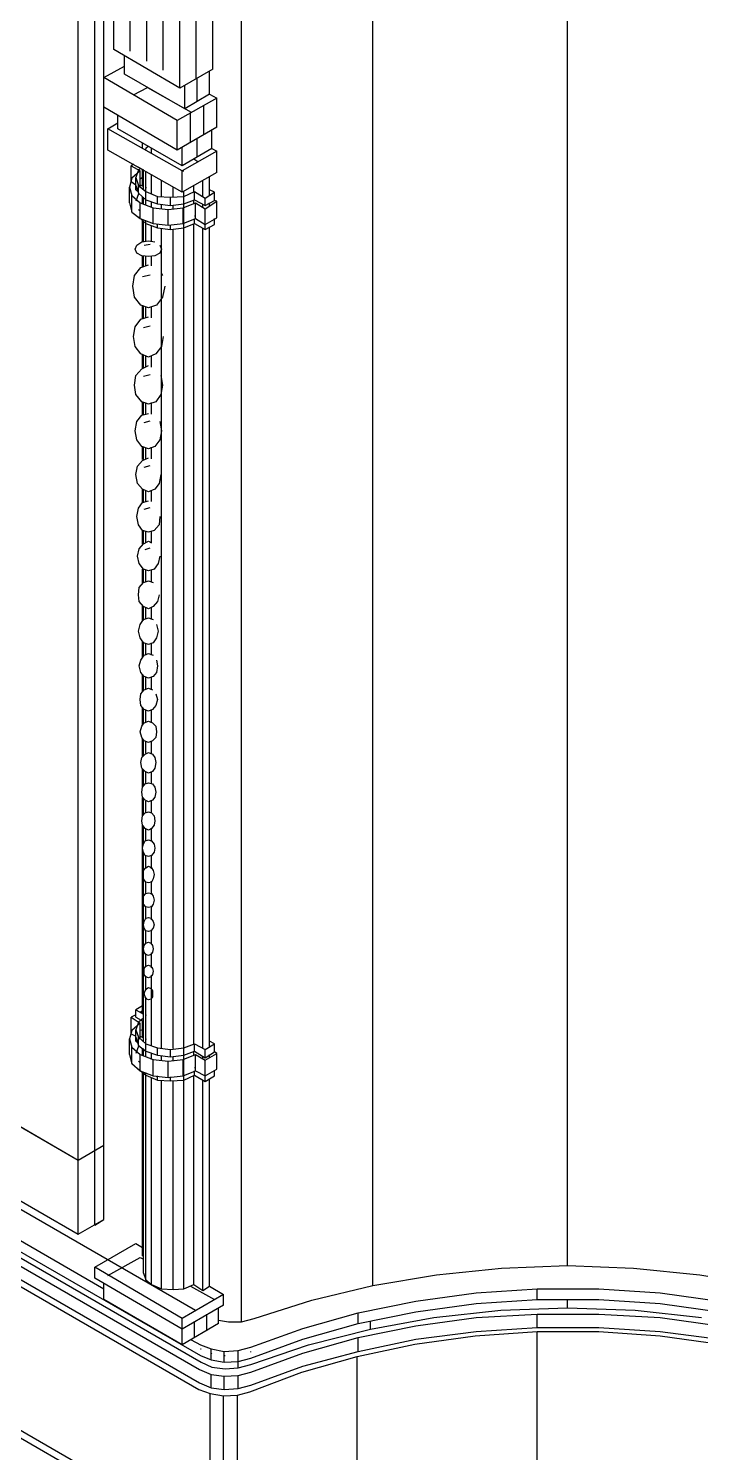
# Model space of a CAD drawing. Header units: inches. Extents: x 0.3 to 16.2, y 0.3 to 11.4.
# Drawn here: x 3.266 to 3.587, y 0.953 to 1.632 of the extents above; entities that cross this region are included whole.
import ezdxf

# ---------------------------------------------------------------- set-up
doc = ezdxf.new("R2010")
doc.units = ezdxf.units.IN
doc.header["$LTSCALE"] = 0.009843
doc.header["$MEASUREMENT"] = 0
doc.layers.add('GEOMETRY', color=7, linetype='Continuous')

msp = doc.modelspace()

# ---------------------------------------------------------------- linework, layer by layer
at = {"layer": 'GEOMETRY'}
for p, q in [((3.52323, 1.04173), (3.52323, 1.72717)), ((3.30197, 1.06378), (3.30197, 1.71378)), ((3.43031, 1.03228), (3.43031, 1.71614)), ((3.29764, 1.06102), (3.29764, 1.71142)), ((3.36772, 1.01496), (3.36772, 1.69843)), ((3.30197, 1.09921), (3.30197, 1.67835)), ((3.28976, 1.09213), (3.28976, 1.67126)), ((3.30669, 1.62205), (3.30669, 1.65512)), ((3.31457, 1.62126), (3.31457, 1.64803)), ((3.35394, 1.6126), (3.35394, 1.64724)), ((3.32244, 1.61654), (3.32244, 1.6437)), ((3.33031, 1.6122), (3.33031, 1.63898)), ((3.33819, 1.60354), (3.33819, 1.63819)), ((3.34606, 1.60827), (3.34606, 1.64252)), ((3.33819, 1.60354), (3.30669, 1.62205)), ((3.31181, 1.61024), (3.31181, 1.6189)), ((3.30197, 1.60866), (3.31181, 1.61417)), ((3.35394, 1.6126), (3.33819, 1.60354)), ((3.35236, 1.60079), (3.35236, 1.61181)), ((3.33701, 1.58819), (3.30197, 1.60866)), ((3.33701, 1.58819), (3.30197, 1.60866)), ((3.30197, 1.59449), (3.30197, 1.60866)), ((3.34055, 1.5937), (3.31181, 1.61024)), ((3.31614, 1.60039), (3.32283, 1.60394)), ((3.32283, 1.60394), (3.3437, 1.59213)), ((3.34055, 1.5937), (3.34055, 1.60472)), ((3.34646, 1.59724), (3.34646, 1.60827)), ((3.35591, 1.59882), (3.33701, 1.58819)), ((3.35591, 1.59882), (3.33701, 1.58819)), ((3.35236, 1.60079), (3.34055, 1.5937)), ((3.35236, 1.60079), (3.35591, 1.59882)), ((3.35591, 1.58504), (3.35591, 1.59882)), ((3.33701, 1.57402), (3.30197, 1.59449)), ((3.30866, 1.58425), (3.30866, 1.59055)), ((3.34331, 1.57795), (3.34331, 1.59173)), ((3.34961, 1.5815), (3.34961, 1.59528)), ((3.30394, 1.58425), (3.30866, 1.58701)), ((3.33937, 1.56417), (3.30394, 1.58425)), ((3.33937, 1.56417), (3.30394, 1.58425)), ((3.30394, 1.57402), (3.30394, 1.58425)), ((3.33937, 1.56654), (3.30866, 1.58425)), ((3.33701, 1.57402), (3.33701, 1.58819)), ((3.35591, 1.58504), (3.33701, 1.57402)), ((3.35354, 1.5748), (3.35354, 1.58386)), ((3.32047, 1.5748), (3.32047, 1.57717)), ((3.34646, 1.57087), (3.34646, 1.57953)), ((3.33937, 1.55394), (3.30394, 1.57402)), ((3.32205, 1.5748), (3.32165, 1.57402)), ((3.32323, 1.57598), (3.32205, 1.5748)), ((3.3248, 1.57244), (3.3248, 1.5748)), ((3.33937, 1.56654), (3.33937, 1.57559)), ((3.35354, 1.5748), (3.33937, 1.56654)), ((3.35591, 1.57362), (3.33937, 1.56417)), ((3.35591, 1.57362), (3.33937, 1.56417)), ((3.35354, 1.5748), (3.35591, 1.57362)), ((3.35591, 1.56339), (3.35591, 1.57362)), ((3.31614, 1.56732), (3.31496, 1.56654)), ((3.31496, 1.56654), (3.31929, 1.56417)), ((3.31496, 1.56654), (3.31929, 1.56417)), ((3.31496, 1.55906), (3.31496, 1.56654)), ((3.31929, 1.56417), (3.31535, 1.56063)), ((3.31732, 1.56654), (3.32087, 1.56457)), ((3.3185, 1.56457), (3.31732, 1.56102)), ((3.31969, 1.56535), (3.3185, 1.56457)), ((3.31929, 1.5563), (3.31929, 1.56417)), ((3.32047, 1.55709), (3.32047, 1.56457)), ((3.32087, 1.55551), (3.32087, 1.56457)), ((3.32205, 1.54803), (3.32205, 1.56378)), ((3.32205, 1.56378), (3.32205, 1.56378)), ((3.33937, 1.56417), (3.34016, 1.56417)), ((3.33937, 1.56417), (3.34016, 1.56417)), ((3.33937, 1.55394), (3.33937, 1.56417)), ((3.35591, 1.56339), (3.33937, 1.55394)), ((3.34685, 1.5685), (3.34488, 1.56969)), ((3.31535, 1.56063), (3.31417, 1.5563)), ((3.31417, 1.5563), (3.31535, 1.55236)), ((3.31417, 1.5563), (3.31535, 1.55236)), ((3.31417, 1.54882), (3.31417, 1.5563)), ((3.31496, 1.55906), (3.31732, 1.55748)), ((3.31732, 1.56102), (3.3185, 1.55709)), ((3.31732, 1.56102), (3.3185, 1.55709)), ((3.31732, 1.55709), (3.31732, 1.56102)), ((3.31732, 1.55512), (3.31732, 1.55748)), ((3.31732, 1.55709), (3.3185, 1.55354)), ((3.3185, 1.55354), (3.3185, 1.55709)), ((3.3185, 1.55709), (3.32205, 1.55433)), ((3.3185, 1.55709), (3.32205, 1.55433)), ((3.3185, 1.55669), (3.31929, 1.5563)), ((3.32047, 1.56102), (3.31929, 1.56024)), ((3.31929, 1.55748), (3.32087, 1.55669)), ((3.31929, 1.55748), (3.32087, 1.55669)), ((3.32205, 1.5563), (3.32205, 1.55591)), ((3.32205, 1.5563), (3.32205, 1.55591)), ((3.3248, 1.55315), (3.3248, 1.5622)), ((3.3248, 1.55315), (3.3248, 1.5622)), ((3.32953, 1.55197), (3.32953, 1.55945)), ((3.33504, 1.55157), (3.33504, 1.5563)), ((3.34488, 1.55394), (3.34488, 1.55709)), ((3.34921, 1.55197), (3.34921, 1.55945)), ((3.35236, 1.55276), (3.35236, 1.56142)), ((3.31535, 1.54449), (3.31535, 1.55236)), ((3.31535, 1.55236), (3.31929, 1.54882)), ((3.31535, 1.55236), (3.31929, 1.54882)), ((3.31732, 1.55512), (3.3185, 1.55433)), ((3.3185, 1.55315), (3.31732, 1.54961)), ((3.3185, 1.55354), (3.32205, 1.55039)), ((3.3189, 1.55315), (3.3185, 1.55315)), ((3.32047, 1.54843), (3.32047, 1.55197)), ((3.32087, 1.54843), (3.32087, 1.55157)), ((3.32205, 1.55591), (3.32205, 1.55591)), ((3.32205, 1.55236), (3.32205, 1.55591)), ((3.32205, 1.55039), (3.32205, 1.55433)), ((3.32205, 1.55433), (3.32756, 1.55197)), ((3.32205, 1.55433), (3.32756, 1.55197)), ((3.32205, 1.55039), (3.32756, 1.54843)), ((3.32756, 1.54843), (3.32756, 1.55197)), ((3.32756, 1.55197), (3.33386, 1.55157)), ((3.32756, 1.55197), (3.33386, 1.55157)), ((3.33386, 1.55157), (3.34016, 1.55197)), ((3.33386, 1.55157), (3.34016, 1.55197)), ((3.33386, 1.54764), (3.33386, 1.55157)), ((3.34016, 1.03071), (3.34016, 1.55433)), ((3.34016, 1.55197), (3.34528, 1.55433)), ((3.34016, 1.55197), (3.34528, 1.55433)), ((3.34016, 1.54843), (3.34016, 1.55197)), ((3.34016, 1.54843), (3.34528, 1.55039)), ((3.34488, 1.54843), (3.34488, 1.55)), ((3.34528, 1.55039), (3.34528, 1.55433)), ((3.34528, 1.55433), (3.35039, 1.55118)), ((3.34528, 1.55433), (3.35039, 1.55118)), ((3.34528, 1.55039), (3.35039, 1.54764)), ((3.35039, 1.55118), (3.35472, 1.55394)), ((3.35039, 1.55118), (3.35472, 1.55394)), ((3.35039, 1.54764), (3.35039, 1.55118)), ((3.35039, 1.54764), (3.35472, 1.55)), ((3.35039, 1.54606), (3.35591, 1.54961)), ((3.35039, 1.54606), (3.35591, 1.54961)), ((3.35472, 1.55394), (3.35236, 1.55512)), ((3.35472, 1.55), (3.35472, 1.55394)), ((3.35591, 1.54961), (3.35472, 1.55)), ((3.35591, 1.54173), (3.35591, 1.54961)), ((3.31417, 1.54882), (3.31535, 1.54449)), ((3.31535, 1.54449), (3.31929, 1.54134)), ((3.3185, 1.54567), (3.31929, 1.54528)), ((3.3185, 1.54567), (3.31929, 1.54528)), ((3.31929, 1.54134), (3.31929, 1.54882)), ((3.31929, 1.54882), (3.32559, 1.54646)), ((3.31929, 1.54882), (3.32559, 1.54646)), ((3.3248, 1.54685), (3.3248, 1.54921)), ((3.3248, 1.54685), (3.3248, 1.54921)), ((3.32559, 1.53898), (3.32559, 1.54646)), ((3.32559, 1.54646), (3.33268, 1.54567)), ((3.32559, 1.54646), (3.33268, 1.54567)), ((3.32756, 1.54843), (3.33386, 1.54764)), ((3.32953, 1.54606), (3.32953, 1.54803)), ((3.33268, 1.54567), (3.33976, 1.54646)), ((3.33268, 1.54567), (3.33976, 1.54646)), ((3.33268, 1.53819), (3.33268, 1.54567)), ((3.33386, 1.54764), (3.34016, 1.54843)), ((3.33504, 1.54606), (3.33504, 1.54764)), ((3.33976, 1.54646), (3.34567, 1.54882)), ((3.33976, 1.54646), (3.34567, 1.54882)), ((3.33976, 1.53898), (3.33976, 1.54646)), ((3.34528, 1.54291), (3.34567, 1.54252)), ((3.34528, 1.54291), (3.34567, 1.54252)), ((3.34567, 1.54134), (3.34567, 1.54882)), ((3.34567, 1.54882), (3.35039, 1.54606)), ((3.34567, 1.54882), (3.35039, 1.54606)), ((3.34921, 1.54685), (3.34921, 1.54803)), ((3.35039, 1.53858), (3.35039, 1.54606)), ((3.35236, 1.54764), (3.35236, 1.54882)), ((3.3185, 1.54213), (3.32205, 1.53898)), ((3.31929, 1.54134), (3.32559, 1.53898)), ((3.32047, 1.53031), (3.32047, 1.54055)), ((3.32087, 1.53031), (3.32087, 1.54016)), ((3.32205, 1.53031), (3.32205, 1.54016)), ((3.32205, 1.53898), (3.32205, 1.54016)), ((3.32205, 1.53898), (3.32756, 1.53701)), ((3.3248, 1.53031), (3.3248, 1.5378)), ((3.3248, 1.53031), (3.3248, 1.5378)), ((3.32559, 1.53898), (3.33268, 1.53819)), ((3.32756, 1.53701), (3.32756, 1.53858)), ((3.32756, 1.53701), (3.33386, 1.53622)), ((3.32953, 1.14567), (3.32953, 1.53661)), ((3.33268, 1.53819), (3.33976, 1.53898)), ((3.33386, 1.53622), (3.33386, 1.53819)), ((3.33386, 1.53622), (3.34016, 1.53701)), ((3.33504, 1.14528), (3.33504, 1.53622)), ((3.33976, 1.53898), (3.34567, 1.54134)), ((3.33976, 1.54055), (3.34016, 1.54055)), ((3.33976, 1.54055), (3.34016, 1.54055)), ((3.34016, 1.53701), (3.34016, 1.54055)), ((3.34016, 1.53701), (3.34528, 1.53898)), ((3.34488, 1.14764), (3.34488, 1.53858)), ((3.34528, 1.53898), (3.34528, 1.54094)), ((3.34528, 1.53898), (3.35039, 1.53622)), ((3.34567, 1.54134), (3.35039, 1.53858)), ((3.34921, 1.14567), (3.34921, 1.53661)), ((3.35039, 1.53858), (3.35591, 1.54173)), ((3.35039, 1.53622), (3.35039, 1.53976)), ((3.35039, 1.53622), (3.35472, 1.53858)), ((3.35236, 1.14606), (3.35236, 1.5374)), ((3.35472, 1.53858), (3.35472, 1.54134)), ((3.31772, 1.52874), (3.32008, 1.53031)), ((3.32008, 1.53031), (3.32323, 1.53071)), ((3.32126, 1.52874), (3.32402, 1.52913)), ((3.32323, 1.53071), (3.32638, 1.53031)), ((3.31693, 1.52677), (3.31772, 1.52874)), ((3.31772, 1.5248), (3.31693, 1.52677)), ((3.32008, 1.52362), (3.31772, 1.5248)), ((3.32323, 1.52323), (3.32008, 1.52362)), ((3.32047, 1.5185), (3.32047, 1.52362)), ((3.32087, 1.5185), (3.32087, 1.52362)), ((3.32205, 1.5189), (3.32205, 1.52323)), ((3.32638, 1.52362), (3.32323, 1.52323)), ((3.3248, 1.5189), (3.3248, 1.52323)), ((3.3248, 1.5189), (3.3248, 1.52323)), ((3.32874, 1.5248), (3.32638, 1.52362)), ((3.32874, 1.52874), (3.32953, 1.52677)), ((3.32953, 1.52677), (3.32874, 1.5248)), ((3.31654, 1.51417), (3.31969, 1.51811)), ((3.31969, 1.51811), (3.32323, 1.51929)), ((3.31575, 1.50906), (3.31654, 1.51417)), ((3.31654, 1.50394), (3.31575, 1.50906)), ((3.32047, 1.51378), (3.32402, 1.51457)), ((3.32953, 1.51496), (3.32992, 1.51417)), ((3.3311, 1.50906), (3.32992, 1.50394)), ((3.31969, 1.5), (3.31654, 1.50394)), ((3.32992, 1.50394), (3.32717, 1.5)), ((3.32323, 1.49882), (3.31969, 1.5)), ((3.32047, 1.4937), (3.32047, 1.5)), ((3.32087, 1.4937), (3.32087, 1.49961)), ((3.32205, 1.49409), (3.32205, 1.49921)), ((3.32717, 1.5), (3.32323, 1.49882)), ((3.3248, 1.49409), (3.3248, 1.49921)), ((3.3248, 1.49409), (3.3248, 1.49921)), ((3.31614, 1.48504), (3.31693, 1.48976)), ((3.31693, 1.48976), (3.31969, 1.49331)), ((3.31969, 1.49331), (3.32323, 1.49449)), ((3.32087, 1.48937), (3.32402, 1.49016)), ((3.31693, 1.48031), (3.31614, 1.48504)), ((3.33031, 1.48504), (3.32953, 1.48031)), ((3.31969, 1.47677), (3.31693, 1.48031)), ((3.32323, 1.4752), (3.31969, 1.47677)), ((3.32047, 1.47008), (3.32047, 1.47638)), ((3.32087, 1.47008), (3.32087, 1.47638)), ((3.32205, 1.47047), (3.32205, 1.47598)), ((3.32677, 1.47677), (3.32323, 1.4752)), ((3.3248, 1.47047), (3.3248, 1.47598)), ((3.3248, 1.47047), (3.3248, 1.47598)), ((3.32953, 1.48031), (3.32677, 1.47677)), ((3.31732, 1.46654), (3.32008, 1.46969)), ((3.32008, 1.46969), (3.32323, 1.47126)), ((3.31654, 1.46181), (3.31732, 1.46654)), ((3.31732, 1.45748), (3.31654, 1.46181)), ((3.32087, 1.46614), (3.32402, 1.46693)), ((3.32913, 1.46654), (3.32992, 1.46181)), ((3.32992, 1.46181), (3.32913, 1.45748)), ((3.32008, 1.45394), (3.31732, 1.45748)), ((3.32913, 1.45748), (3.32677, 1.45394)), ((3.31772, 1.44449), (3.32008, 1.44764)), ((3.32323, 1.45276), (3.32008, 1.45394)), ((3.32008, 1.44764), (3.32323, 1.44843)), ((3.32047, 1.44764), (3.32047, 1.45394)), ((3.32087, 1.44764), (3.32087, 1.45394)), ((3.32205, 1.44803), (3.32205, 1.45354)), ((3.32677, 1.45394), (3.32323, 1.45276)), ((3.3248, 1.44803), (3.3248, 1.45354)), ((3.3248, 1.44803), (3.3248, 1.45354)), ((3.31693, 1.44016), (3.31772, 1.44449)), ((3.32126, 1.44409), (3.32402, 1.44488)), ((3.32874, 1.44449), (3.32953, 1.44016)), ((3.31772, 1.43583), (3.31693, 1.44016)), ((3.32008, 1.43268), (3.31772, 1.43583)), ((3.32874, 1.43583), (3.32638, 1.43268)), ((3.32953, 1.44016), (3.32874, 1.43583)), ((3.32323, 1.4315), (3.32008, 1.43268)), ((3.32047, 1.42638), (3.32047, 1.43268)), ((3.32047, 1.42598), (3.32323, 1.42717)), ((3.32087, 1.42638), (3.32087, 1.43228)), ((3.32205, 1.42677), (3.32205, 1.43189)), ((3.32638, 1.43268), (3.32323, 1.4315)), ((3.3248, 1.42677), (3.3248, 1.43228)), ((3.3248, 1.42677), (3.3248, 1.43228)), ((3.31732, 1.41929), (3.31811, 1.42323)), ((3.31811, 1.42323), (3.32047, 1.42598)), ((3.32126, 1.42283), (3.32402, 1.42362)), ((3.31811, 1.41496), (3.31732, 1.41929)), ((3.32047, 1.4122), (3.31811, 1.41496)), ((3.32835, 1.41496), (3.32638, 1.4122)), ((3.32913, 1.41929), (3.32835, 1.41496)), ((3.32323, 1.41102), (3.32047, 1.4122)), ((3.32047, 1.40591), (3.32047, 1.4122)), ((3.32047, 1.40591), (3.32323, 1.40669)), ((3.32087, 1.40591), (3.32087, 1.4122)), ((3.32205, 1.4063), (3.32205, 1.41181)), ((3.32638, 1.4122), (3.32323, 1.41102)), ((3.3248, 1.4063), (3.3248, 1.41181)), ((3.3248, 1.4063), (3.3248, 1.41181)), ((3.31772, 1.39921), (3.3185, 1.40315)), ((3.3185, 1.40315), (3.32047, 1.40591)), ((3.32126, 1.40276), (3.32402, 1.40354)), ((3.3185, 1.39528), (3.31772, 1.39921)), ((3.32047, 1.39252), (3.3185, 1.39528)), ((3.32835, 1.39528), (3.32598, 1.39252)), ((3.32874, 1.39921), (3.32835, 1.39528)), ((3.32323, 1.39173), (3.32047, 1.39252)), ((3.32047, 1.38622), (3.32047, 1.39252)), ((3.32087, 1.38622), (3.32087, 1.39252)), ((3.32087, 1.38622), (3.32323, 1.3874)), ((3.32205, 1.38661), (3.32205, 1.39213)), ((3.32598, 1.39252), (3.32323, 1.39173)), ((3.32323, 1.3874), (3.3248, 1.38661)), ((3.3248, 1.38661), (3.3248, 1.39213)), ((3.3248, 1.38661), (3.3248, 1.39213)), ((3.31811, 1.38031), (3.3189, 1.38386)), ((3.3189, 1.37677), (3.31811, 1.38031)), ((3.3189, 1.38386), (3.32087, 1.38622)), ((3.32165, 1.38346), (3.32402, 1.38425)), ((3.32874, 1.38031), (3.32795, 1.37677)), ((3.32087, 1.37402), (3.3189, 1.37677)), ((3.32047, 1.36732), (3.32047, 1.37402)), ((3.32323, 1.37323), (3.32087, 1.37402)), ((3.32087, 1.36772), (3.32087, 1.37402)), ((3.32205, 1.36811), (3.32205, 1.37362)), ((3.32598, 1.37402), (3.32323, 1.37323)), ((3.3248, 1.36811), (3.3248, 1.37362)), ((3.3248, 1.36811), (3.3248, 1.37362)), ((3.32795, 1.37677), (3.32598, 1.37402)), ((3.3189, 1.36535), (3.32087, 1.36772)), ((3.32087, 1.36772), (3.32323, 1.3685)), ((3.32323, 1.3685), (3.32559, 1.36772)), ((3.3185, 1.36181), (3.3189, 1.36535)), ((3.3189, 1.35866), (3.3185, 1.36181)), ((3.32835, 1.36181), (3.32756, 1.35866)), ((3.32087, 1.3563), (3.3189, 1.35866)), ((3.32047, 1.34921), (3.32047, 1.35669)), ((3.32323, 1.35512), (3.32087, 1.3563)), ((3.32087, 1.34961), (3.32087, 1.3563)), ((3.32205, 1.35039), (3.32205, 1.35591)), ((3.32559, 1.3563), (3.32323, 1.35512)), ((3.3248, 1.35), (3.3248, 1.35591)), ((3.3248, 1.35), (3.3248, 1.35591)), ((3.32756, 1.35866), (3.32559, 1.3563)), ((3.3185, 1.34449), (3.31929, 1.34764)), ((3.31929, 1.34764), (3.32087, 1.35)), ((3.32087, 1.35), (3.32323, 1.35079)), ((3.32323, 1.35079), (3.32559, 1.35)), ((3.32717, 1.34764), (3.32795, 1.34449)), ((3.31929, 1.34134), (3.3185, 1.34449)), ((3.32087, 1.33898), (3.31929, 1.34134)), ((3.32047, 1.33228), (3.32047, 1.33976)), ((3.32087, 1.33268), (3.32087, 1.33937)), ((3.32323, 1.33819), (3.32087, 1.33898)), ((3.32559, 1.33898), (3.32323, 1.33819)), ((3.3248, 1.33307), (3.3248, 1.33898)), ((3.3248, 1.33307), (3.3248, 1.33898)), ((3.32717, 1.34134), (3.32559, 1.33898)), ((3.32795, 1.34449), (3.32717, 1.34134)), ((3.31969, 1.33071), (3.32126, 1.33307)), ((3.32126, 1.33307), (3.32323, 1.33386)), ((3.32205, 1.33307), (3.32205, 1.33858)), ((3.32323, 1.33386), (3.32559, 1.33307)), ((3.3189, 1.32795), (3.31969, 1.33071)), ((3.31969, 1.3248), (3.3189, 1.32795)), ((3.32717, 1.33071), (3.32756, 1.32795)), ((3.32756, 1.32795), (3.32717, 1.3248)), ((3.32126, 1.32283), (3.31969, 1.3248)), ((3.32047, 1.31575), (3.32047, 1.32362)), ((3.32087, 1.31614), (3.32087, 1.32323)), ((3.32323, 1.32205), (3.32126, 1.32283)), ((3.32205, 1.31693), (3.32205, 1.32244)), ((3.32559, 1.32283), (3.32323, 1.32205)), ((3.3248, 1.31693), (3.3248, 1.32244)), ((3.3248, 1.31693), (3.3248, 1.32244)), ((3.32717, 1.3248), (3.32559, 1.32283)), ((3.31929, 1.31181), (3.31969, 1.31457)), ((3.31969, 1.30906), (3.31929, 1.31181)), ((3.31969, 1.31457), (3.32126, 1.31654)), ((3.32126, 1.31654), (3.32323, 1.31732)), ((3.32323, 1.31732), (3.3252, 1.31654)), ((3.32677, 1.31457), (3.32756, 1.31181)), ((3.32756, 1.31181), (3.32677, 1.30906)), ((3.32126, 1.30709), (3.31969, 1.30906)), ((3.32047, 1.3), (3.32047, 1.30787)), ((3.32087, 1.30039), (3.32087, 1.30748)), ((3.32323, 1.3063), (3.32126, 1.30709)), ((3.32205, 1.30118), (3.32205, 1.30669)), ((3.3252, 1.30709), (3.32323, 1.3063)), ((3.3248, 1.30118), (3.3248, 1.30669)), ((3.3248, 1.30118), (3.3248, 1.30669)), ((3.32677, 1.30906), (3.3252, 1.30709)), ((3.31929, 1.29646), (3.32008, 1.29921)), ((3.32008, 1.29921), (3.32126, 1.30079)), ((3.32126, 1.30079), (3.32323, 1.30157)), ((3.32323, 1.30157), (3.3252, 1.30079)), ((3.3252, 1.30079), (3.32677, 1.29921)), ((3.32677, 1.29921), (3.32717, 1.29646)), ((3.32008, 1.2937), (3.31929, 1.29646)), ((3.32126, 1.29213), (3.32008, 1.2937)), ((3.32047, 1.28465), (3.32047, 1.29291)), ((3.32087, 1.28504), (3.32087, 1.29252)), ((3.32323, 1.29134), (3.32126, 1.29213)), ((3.32205, 1.28622), (3.32205, 1.29173)), ((3.3252, 1.29213), (3.32323, 1.29134)), ((3.3248, 1.28622), (3.3248, 1.29173)), ((3.3248, 1.28622), (3.3248, 1.29173)), ((3.32677, 1.2937), (3.3252, 1.29213)), ((3.32717, 1.29646), (3.32677, 1.2937)), ((3.32008, 1.28425), (3.32165, 1.28583)), ((3.32165, 1.28583), (3.32323, 1.28661)), ((3.32323, 1.28661), (3.3252, 1.28583)), ((3.3252, 1.28583), (3.32638, 1.28425)), ((3.31969, 1.28189), (3.32008, 1.28425)), ((3.32008, 1.27913), (3.31969, 1.28189)), ((3.32165, 1.27756), (3.32008, 1.27913)), ((3.32047, 1.27008), (3.32047, 1.27874)), ((3.32087, 1.27047), (3.32087, 1.27835)), ((3.32323, 1.27677), (3.32165, 1.27756)), ((3.3252, 1.27756), (3.32323, 1.27677)), ((3.3248, 1.27165), (3.3248, 1.27756)), ((3.3248, 1.27165), (3.3248, 1.27756)), ((3.32638, 1.27913), (3.3252, 1.27756)), ((3.32638, 1.28425), (3.32677, 1.28189)), ((3.32677, 1.28189), (3.32638, 1.27913)), ((2.90748, 1.27362), (3.34567, 1.02047)), ((2.97244, 1.27559), (3.28976, 1.09213)), ((2.97244, 1.27559), (3.28976, 1.09213)), ((3.32047, 1.27008), (3.32165, 1.27165)), ((3.32165, 1.27165), (3.32323, 1.27205)), ((3.32205, 1.27165), (3.32205, 1.27717)), ((3.32323, 1.27205), (3.3252, 1.27165)), ((3.3252, 1.27165), (3.32638, 1.27008)), ((2.89409, 1.26614), (3.30197, 1.03071)), ((2.89409, 1.26614), (3.30197, 1.03071)), ((3.32008, 1.26772), (3.32047, 1.27008)), ((3.32047, 1.26535), (3.32008, 1.26772)), ((3.32165, 1.26378), (3.32047, 1.26535)), ((3.32047, 1.2563), (3.32047, 1.26496)), ((3.32087, 1.25669), (3.32087, 1.26457)), ((3.32638, 1.26535), (3.3252, 1.26378)), ((3.32638, 1.27008), (3.32677, 1.26772)), ((3.32677, 1.26772), (3.32638, 1.26535)), ((2.89409, 1.26102), (3.34803, 0.99882)), ((3.32047, 1.2563), (3.32165, 1.25787)), ((3.32323, 1.26299), (3.32165, 1.26378)), ((3.32165, 1.25787), (3.32323, 1.25827)), ((3.32205, 1.25787), (3.32205, 1.26339)), ((3.3252, 1.26378), (3.32323, 1.26299)), ((3.32323, 1.25827), (3.3248, 1.25787)), ((3.3248, 1.25787), (3.3248, 1.26378)), ((3.3248, 1.25787), (3.3248, 1.26378)), ((3.3248, 1.25787), (3.32598, 1.2563)), ((2.8937, 1.25433), (3.34764, 0.99213)), ((2.8937, 1.25433), (3.34764, 0.99213)), ((2.89685, 1.2563), (3.34843, 0.99567)), ((3.32008, 1.25394), (3.32047, 1.2563)), ((3.32047, 1.25197), (3.32008, 1.25394)), ((3.32165, 1.25039), (3.32047, 1.25197)), ((3.32047, 1.1622), (3.32047, 1.25197)), ((3.32087, 1.24331), (3.32087, 1.25157)), ((3.32323, 1.24961), (3.32165, 1.25039)), ((3.3248, 1.25039), (3.32323, 1.24961)), ((3.32598, 1.25197), (3.3248, 1.25039)), ((3.3248, 1.24409), (3.3248, 1.25039)), ((3.3248, 1.24409), (3.3248, 1.25039)), ((3.32598, 1.2563), (3.32638, 1.25394)), ((3.32638, 1.25394), (3.32598, 1.25197)), ((2.89094, 1.24646), (3.34724, 0.98268)), ((2.89094, 1.24646), (3.34724, 0.98268)), ((2.8937, 1.24803), (3.34764, 0.98583)), ((3.32087, 1.24291), (3.32165, 1.24449)), ((3.32165, 1.24449), (3.32323, 1.24488)), ((3.32205, 1.24449), (3.32205, 1.25)), ((3.32323, 1.24488), (3.3248, 1.24449)), ((3.3248, 1.24449), (3.32598, 1.24291)), ((2.97244, 1.23976), (3.28976, 1.05669)), ((3.32047, 1.24094), (3.32087, 1.24291)), ((3.32087, 1.23898), (3.32047, 1.24094)), ((3.32165, 1.2374), (3.32087, 1.23898)), ((3.32087, 1.14882), (3.32087, 1.23858)), ((3.32323, 1.23701), (3.32165, 1.2374)), ((3.32205, 1.2315), (3.32205, 1.2374)), ((3.3248, 1.2374), (3.32323, 1.23701)), ((3.32598, 1.23898), (3.3248, 1.2374)), ((3.3248, 1.2311), (3.3248, 1.2374)), ((3.3248, 1.2311), (3.3248, 1.2374)), ((3.32598, 1.24291), (3.32638, 1.24094)), ((3.32638, 1.24094), (3.32598, 1.23898)), ((3.32047, 1.22835), (3.32087, 1.23031)), ((3.32087, 1.23031), (3.32205, 1.2315)), ((3.32205, 1.2315), (3.32323, 1.23228)), ((3.32323, 1.23228), (3.3248, 1.2315)), ((3.3248, 1.2315), (3.32559, 1.23031)), ((3.32559, 1.23031), (3.32598, 1.22835)), ((3.32087, 1.22638), (3.32047, 1.22835)), ((3.32205, 1.2248), (3.32087, 1.22638)), ((3.32323, 1.22441), (3.32205, 1.2248)), ((3.32205, 1.21929), (3.32205, 1.2248)), ((3.3248, 1.2248), (3.32323, 1.22441)), ((3.32559, 1.22638), (3.3248, 1.2248)), ((3.3248, 1.2189), (3.3248, 1.2252)), ((3.3248, 1.2189), (3.3248, 1.2252)), ((3.32598, 1.22835), (3.32559, 1.22638)), ((3.32047, 1.21614), (3.32087, 1.21811)), ((3.32087, 1.21811), (3.32205, 1.21929)), ((3.32205, 1.21929), (3.32323, 1.21969)), ((3.32323, 1.21969), (3.3248, 1.21929)), ((3.3248, 1.21929), (3.32559, 1.21811)), ((3.32559, 1.21811), (3.32598, 1.21614)), ((3.32087, 1.21417), (3.32047, 1.21614)), ((3.32205, 1.21299), (3.32087, 1.21417)), ((3.32323, 1.2126), (3.32205, 1.21299)), ((3.32205, 1.20709), (3.32205, 1.21299)), ((3.3248, 1.21299), (3.32323, 1.2126)), ((3.32559, 1.21417), (3.3248, 1.21299)), ((3.3248, 1.20669), (3.3248, 1.21339)), ((3.3248, 1.20669), (3.3248, 1.21339)), ((3.32598, 1.21614), (3.32559, 1.21417)), ((3.32087, 1.20433), (3.32126, 1.20591)), ((3.32126, 1.20276), (3.32087, 1.20433)), ((3.32126, 1.20591), (3.32205, 1.20748)), ((3.32205, 1.20748), (3.32323, 1.20787)), ((3.32323, 1.20787), (3.32441, 1.20748)), ((3.32441, 1.20748), (3.32559, 1.20591)), ((3.32559, 1.20591), (3.32598, 1.20433)), ((3.32598, 1.20433), (3.32559, 1.20276)), ((3.32205, 1.20157), (3.32126, 1.20276)), ((3.32323, 1.20118), (3.32205, 1.20157)), ((3.32205, 1.19567), (3.32205, 1.20157)), ((3.32205, 1.19567), (3.32323, 1.19606)), ((3.32441, 1.20157), (3.32323, 1.20118)), ((3.32323, 1.19606), (3.32441, 1.19567)), ((3.32559, 1.20276), (3.32441, 1.20157)), ((3.3248, 1.19528), (3.3248, 1.20197)), ((3.3248, 1.19528), (3.3248, 1.20197)), ((3.32087, 1.19291), (3.32126, 1.19449)), ((3.32126, 1.19134), (3.32087, 1.19291)), ((3.32126, 1.19449), (3.32205, 1.19567)), ((3.32205, 1.19016), (3.32126, 1.19134)), ((3.32205, 1.18425), (3.32205, 1.19055)), ((3.32323, 1.18976), (3.32205, 1.19016)), ((3.32441, 1.19016), (3.32323, 1.18976)), ((3.32441, 1.19567), (3.3252, 1.19449)), ((3.3252, 1.19134), (3.32441, 1.19016)), ((3.3248, 1.18386), (3.3248, 1.19094)), ((3.3248, 1.18386), (3.3248, 1.19094)), ((3.3252, 1.19449), (3.32559, 1.19291)), ((3.32559, 1.19291), (3.3252, 1.19134)), ((3.32126, 1.18346), (3.32205, 1.18465)), ((3.32126, 1.18228), (3.32126, 1.18346)), ((3.32205, 1.18465), (3.32323, 1.18504)), ((3.32323, 1.18504), (3.32441, 1.18465)), ((3.32441, 1.18465), (3.3252, 1.18346)), ((3.3252, 1.18346), (3.32559, 1.18228)), ((2.8878, 1.17598), (3.34685, 0.91063)), ((2.8878, 1.17598), (3.34685, 0.91063)), ((2.89094, 1.17756), (3.34724, 0.91417)), ((3.32126, 1.18071), (3.32126, 1.18228)), ((3.32205, 1.17953), (3.32126, 1.18071)), ((3.32205, 1.17362), (3.32205, 1.17992)), ((3.32323, 1.17913), (3.32205, 1.17953)), ((3.32441, 1.17953), (3.32323, 1.17913)), ((3.3252, 1.18071), (3.32441, 1.17953)), ((3.3248, 1.14685), (3.3248, 1.18031)), ((3.3248, 1.14685), (3.3248, 1.18031)), ((3.32559, 1.18228), (3.3252, 1.18071)), ((3.32126, 1.17165), (3.32165, 1.17283)), ((3.32165, 1.17008), (3.32126, 1.17165)), ((3.32165, 1.17283), (3.32244, 1.17402)), ((3.32244, 1.1689), (3.32165, 1.17008)), ((3.32205, 1.14134), (3.32205, 1.16969)), ((3.32244, 1.17402), (3.32323, 1.17441)), ((3.32323, 1.1685), (3.32244, 1.1689)), ((3.32323, 1.17441), (3.32441, 1.17402)), ((3.32441, 1.1689), (3.32323, 1.1685)), ((3.32441, 1.17402), (3.3252, 1.17283)), ((3.3252, 1.17008), (3.32441, 1.1689)), ((3.3252, 1.17283), (3.3252, 1.17165)), ((3.3252, 1.17165), (3.3252, 1.17008)), ((3.32047, 1.16575), (3.31732, 1.16378)), ((3.31732, 1.16378), (3.32087, 1.16181)), ((3.31732, 1.16378), (3.32087, 1.16181)), ((3.31732, 1.16024), (3.31732, 1.16378)), ((3.32047, 1.16339), (3.31929, 1.1626)), ((3.31732, 1.16142), (3.31496, 1.16024)), ((3.31496, 1.16024), (3.31929, 1.15748)), ((3.31496, 1.16024), (3.31929, 1.15748)), ((3.31496, 1.15236), (3.31496, 1.16024)), ((3.31929, 1.15748), (3.31535, 1.15394)), ((3.31732, 1.16024), (3.32087, 1.15827)), ((3.3185, 1.15787), (3.31732, 1.15433)), ((3.32087, 1.15984), (3.3185, 1.15787)), ((3.31929, 1.15), (3.31929, 1.15748)), ((3.32047, 1.15079), (3.32047, 1.15827)), ((3.32205, 1.16142), (3.32205, 1.16102)), ((3.32205, 1.16142), (3.32205, 1.16102)), ((3.32205, 1.16102), (3.32205, 1.16102)), ((3.32205, 1.15748), (3.32205, 1.16102)), ((3.32205, 1.15748), (3.32205, 1.15748)), ((3.31535, 1.15394), (3.31417, 1.15)), ((3.31417, 1.15), (3.31535, 1.14606)), ((3.31417, 1.15), (3.31535, 1.14606)), ((3.31417, 1.14252), (3.31417, 1.15)), ((3.31496, 1.15236), (3.31732, 1.15118)), ((3.31732, 1.15433), (3.3185, 1.15079)), ((3.31732, 1.15433), (3.3185, 1.15079)), ((3.31732, 1.15079), (3.31732, 1.15433)), ((3.31732, 1.14882), (3.31732, 1.15118)), ((3.31732, 1.15079), (3.3185, 1.14685)), ((3.31732, 1.14882), (3.3185, 1.14803)), ((3.3185, 1.14685), (3.3185, 1.15079)), ((3.3185, 1.15079), (3.32205, 1.14764)), ((3.3185, 1.15079), (3.32205, 1.14764)), ((3.3185, 1.15039), (3.31929, 1.15)), ((3.32047, 1.15433), (3.31929, 1.15394)), ((3.31929, 1.15118), (3.32087, 1.15039)), ((3.31929, 1.15118), (3.32087, 1.15039)), ((3.32205, 1.15), (3.32205, 1.14961)), ((3.32205, 1.15), (3.32205, 1.14961)), ((3.32205, 1.14961), (3.32205, 1.14961)), ((3.32205, 1.14606), (3.32205, 1.14961)), ((3.35472, 1.14764), (3.35236, 1.14882)), ((3.31417, 1.14252), (3.31535, 1.13819)), ((3.31535, 1.13819), (3.31535, 1.14606)), ((3.31535, 1.14606), (3.31929, 1.14252)), ((3.31535, 1.14606), (3.31929, 1.14252)), ((3.3185, 1.14646), (3.31732, 1.14291)), ((3.3189, 1.14685), (3.3185, 1.14646)), ((3.3185, 1.14685), (3.32205, 1.14409)), ((3.31929, 1.13465), (3.31929, 1.14252)), ((3.31929, 1.14252), (3.32559, 1.14016)), ((3.31929, 1.14252), (3.32559, 1.14016)), ((3.32047, 1.14213), (3.32047, 1.14528)), ((3.32087, 1.14173), (3.32087, 1.14528)), ((3.32205, 1.14409), (3.32205, 1.14764)), ((3.32205, 1.14764), (3.32756, 1.14567)), ((3.32205, 1.14764), (3.32756, 1.14567)), ((3.32205, 1.14409), (3.32756, 1.14213)), ((3.3248, 1.14016), (3.3248, 1.14291)), ((3.3248, 1.14016), (3.3248, 1.14291)), ((3.32756, 1.14213), (3.32756, 1.14567)), ((3.32756, 1.14567), (3.33386, 1.14488)), ((3.32756, 1.14567), (3.33386, 1.14488)), ((3.32756, 1.14213), (3.33386, 1.14134)), ((3.32953, 1.13976), (3.32953, 1.14173)), ((3.33386, 1.14488), (3.34016, 1.14567)), ((3.33386, 1.14488), (3.34016, 1.14567)), ((3.33386, 1.14134), (3.33386, 1.14488)), ((3.33386, 1.14134), (3.34016, 1.14213)), ((3.33976, 1.14016), (3.34567, 1.14252)), ((3.33976, 1.14016), (3.34567, 1.14252)), ((3.34016, 1.14567), (3.34528, 1.14764)), ((3.34016, 1.14567), (3.34528, 1.14764)), ((3.34016, 1.14213), (3.34016, 1.14567)), ((3.34016, 1.14213), (3.34528, 1.14409)), ((3.34488, 1.14213), (3.34488, 1.1437)), ((3.34528, 1.14409), (3.34528, 1.14764)), ((3.34528, 1.14764), (3.35039, 1.14488)), ((3.34528, 1.14764), (3.35039, 1.14488)), ((3.34528, 1.14409), (3.35039, 1.14094)), ((3.34567, 1.13465), (3.34567, 1.14252)), ((3.34567, 1.14252), (3.35039, 1.13976)), ((3.34567, 1.14252), (3.35039, 1.13976)), ((3.34921, 1.14055), (3.34921, 1.14173)), ((3.35039, 1.14488), (3.35472, 1.14764)), ((3.35039, 1.14488), (3.35472, 1.14764)), ((3.35039, 1.14094), (3.35039, 1.14488)), ((3.35039, 1.14094), (3.35472, 1.1437)), ((3.35039, 1.13976), (3.35591, 1.14291)), ((3.35039, 1.13976), (3.35591, 1.14291)), ((3.35236, 1.14094), (3.35236, 1.14252)), ((3.35472, 1.1437), (3.35472, 1.14764)), ((3.35591, 1.14291), (3.35472, 1.1437)), ((3.35591, 1.13543), (3.35591, 1.14291)), ((3.31535, 1.13819), (3.31929, 1.13465)), ((3.3185, 1.13937), (3.31929, 1.13858)), ((3.3185, 1.13937), (3.31929, 1.13858)), ((3.3185, 1.13543), (3.32205, 1.13268)), ((3.32559, 1.13228), (3.32559, 1.14016)), ((3.32559, 1.14016), (3.33268, 1.13937)), ((3.32559, 1.14016), (3.33268, 1.13937)), ((3.33268, 1.13937), (3.33976, 1.14016)), ((3.33268, 1.13937), (3.33976, 1.14016)), ((3.33268, 1.1315), (3.33268, 1.13937)), ((3.33504, 1.13937), (3.33504, 1.14134)), ((3.33976, 1.13228), (3.33976, 1.14016)), ((3.34528, 1.13622), (3.34567, 1.13622)), ((3.34528, 1.13622), (3.34567, 1.13622)), ((3.35039, 1.13228), (3.35039, 1.13976)), ((3.35039, 1.13228), (3.35591, 1.13543)), ((3.31929, 1.13465), (3.32559, 1.13228)), ((3.32047, 1.04646), (3.32047, 1.13386)), ((3.32087, 1.03819), (3.32087, 1.13386)), ((3.32205, 1.03504), (3.32205, 1.13386)), ((3.32205, 1.13268), (3.32205, 1.13386)), ((3.32205, 1.13268), (3.32756, 1.13031)), ((3.3248, 1.03268), (3.3248, 1.1315)), ((3.3248, 1.04409), (3.3248, 1.1315)), ((3.32559, 1.13228), (3.33268, 1.1315)), ((3.32756, 1.13031), (3.32756, 1.13228)), ((3.32756, 1.13031), (3.33386, 1.12992)), ((3.32953, 1.03071), (3.32953, 1.13031)), ((3.33268, 1.1315), (3.33976, 1.13228)), ((3.33386, 1.12992), (3.33386, 1.13189)), ((3.33386, 1.12992), (3.34016, 1.13031)), ((3.33504, 1.03031), (3.33504, 1.12992)), ((3.33976, 1.13228), (3.34567, 1.13465)), ((3.33976, 1.13425), (3.34016, 1.13425)), ((3.33976, 1.13425), (3.34016, 1.13425)), ((3.34016, 1.13031), (3.34016, 1.13425)), ((3.34016, 1.13031), (3.34528, 1.13268)), ((3.34488, 1.03268), (3.34488, 1.13228)), ((3.34528, 1.13268), (3.34528, 1.13465)), ((3.34528, 1.13268), (3.35039, 1.12953)), ((3.34567, 1.13465), (3.35039, 1.13228)), ((3.34921, 1.02992), (3.34921, 1.13031)), ((3.35039, 1.12953), (3.35039, 1.13346)), ((3.35039, 1.12953), (3.35472, 1.13228)), ((3.35236, 1.03189), (3.35236, 1.1311)), ((3.35472, 1.13228), (3.35472, 1.13465)), ((3.25906, 1.10984), (3.28976, 1.09213)), ((3.28976, 1.09213), (3.30197, 1.09921)), ((3.28976, 1.09213), (3.30197, 1.09921)), ((3.28976, 1.09213), (3.30197, 1.09921)), ((3.30197, 1.06378), (3.30197, 1.09921)), ((3.28976, 1.05669), (3.28976, 1.09213)), ((3.28976, 1.05669), (3.30197, 1.06378)), ((3.29764, 1.06102), (3.30197, 1.06378)), ((3.29764, 1.04094), (3.31732, 1.05236)), ((3.31732, 1.05236), (3.32047, 1.05039)), ((3.33937, 1.01654), (3.29764, 1.04094)), ((3.33937, 1.01654), (3.29764, 1.04094)), ((3.29764, 1.03583), (3.29764, 1.04094)), ((3.30394, 1.03701), (3.31929, 1.04567)), ((3.31929, 1.04567), (3.32087, 1.04488)), ((3.32047, 1.04646), (3.32087, 1.04646)), ((3.46063, 1.0374), (3.49173, 1.04055)), ((3.49173, 1.04055), (3.52323, 1.04173)), ((3.52323, 1.04173), (3.55472, 1.04055)), ((3.55472, 1.04055), (3.58622, 1.0374)), ((3.33937, 1.01142), (3.29764, 1.03583)), ((3.30197, 1.02559), (3.30197, 1.03307)), ((3.32087, 1.03819), (3.32205, 1.03504)), ((3.32205, 1.03504), (3.3248, 1.03268)), ((3.43031, 1.03228), (3.46063, 1.0374)), ((3.58622, 1.0374), (3.61654, 1.03228)), ((3.3248, 1.03268), (3.32953, 1.03071)), ((3.32953, 1.03071), (3.33504, 1.03031)), ((3.33504, 1.03031), (3.34016, 1.03071)), ((3.35906, 1.02795), (3.33937, 1.01654)), ((3.35906, 1.02795), (3.33937, 1.01654)), ((3.34016, 1.03071), (3.34488, 1.03268)), ((3.34331, 1.03189), (3.35472, 1.02559)), ((3.34488, 1.03268), (3.34921, 1.02992)), ((3.34921, 1.02992), (3.35236, 1.03189)), ((3.35236, 1.03189), (3.35906, 1.02795)), ((3.35906, 1.02283), (3.35906, 1.02795)), ((3.40118, 1.0252), (3.43031, 1.03228)), ((3.45079, 1.0248), (3.47953, 1.02874)), ((3.45079, 1.0248), (3.47953, 1.02874)), ((3.47953, 1.02874), (3.50866, 1.03071)), ((3.47953, 1.02874), (3.50866, 1.03071)), ((3.50866, 1.03071), (3.53819, 1.03071)), ((3.50866, 1.03071), (3.53819, 1.03071)), ((3.50866, 1.02559), (3.50866, 1.03071)), ((3.53819, 1.03071), (3.56732, 1.02874)), ((3.53819, 1.03071), (3.56732, 1.02874)), ((3.56732, 1.02874), (3.59567, 1.0248)), ((3.56732, 1.02874), (3.59567, 1.0248)), ((3.33937, 1.00394), (3.30197, 1.02559)), ((3.35906, 1.02283), (3.33937, 1.01142)), ((3.35669, 1.01417), (3.35669, 1.02165)), ((3.37362, 1.01654), (3.40118, 1.0252)), ((3.39685, 1.01181), (3.42323, 1.01929)), ((3.39685, 1.01181), (3.42323, 1.01929)), ((3.42323, 1.01929), (3.45079, 1.0248)), ((3.42323, 1.01929), (3.45079, 1.0248)), ((3.42323, 1.01417), (3.45079, 1.01969)), ((3.42323, 1.01417), (3.42323, 1.01929)), ((3.45079, 1.01969), (3.47953, 1.02362)), ((3.45945, 1.01693), (3.49134, 1.02047)), ((3.47953, 1.02362), (3.50866, 1.02559)), ((3.49134, 1.02047), (3.52323, 1.02165)), ((3.50866, 1.02559), (3.53819, 1.02559)), ((3.52323, 1.02165), (3.52323, 1.02559)), ((3.52323, 1.02165), (3.55551, 1.02047)), ((3.53819, 1.02559), (3.56732, 1.02362)), ((3.55551, 1.02047), (3.58701, 1.01693)), ((3.56732, 1.02362), (3.59567, 1.01969)), ((3.33937, 1.01142), (3.33937, 1.01654)), ((3.35669, 1.01417), (3.33937, 1.00394)), ((3.33937, 1.00394), (3.33937, 1.01417)), ((3.34528, 1.00748), (3.34528, 1.01496)), ((3.35118, 1.01063), (3.35118, 1.0185)), ((3.35669, 1.01575), (3.36142, 1.01496)), ((3.36142, 1.01496), (3.36772, 1.01496)), ((3.36772, 1.01496), (3.37362, 1.01654)), ((3.39685, 1.00669), (3.42323, 1.01417)), ((3.42323, 1.00748), (3.45079, 1.01299)), ((3.42323, 1.00748), (3.45079, 1.01299)), ((3.42913, 1.01142), (3.45945, 1.01693)), ((3.42913, 1.01142), (3.42913, 1.01535)), ((3.45079, 1.01299), (3.47953, 1.01693)), ((3.45079, 1.01299), (3.47953, 1.01693)), ((3.47953, 1.01693), (3.50866, 1.0185)), ((3.47953, 1.01693), (3.50866, 1.0185)), ((3.50866, 1.0185), (3.53819, 1.0185)), ((3.50866, 1.0185), (3.53819, 1.0185)), ((3.50866, 1.0122), (3.50866, 1.0185)), ((3.53819, 1.0185), (3.56732, 1.01693)), ((3.53819, 1.0185), (3.56732, 1.01693)), ((3.56732, 1.01693), (3.59567, 1.01299)), ((3.56732, 1.01693), (3.59567, 1.01299)), ((3.3437, 1.0063), (3.34803, 1.00394)), ((3.3437, 1.0063), (3.34803, 1.00394)), ((3.37205, 1.00276), (3.39685, 1.01181)), ((3.37205, 1.00276), (3.39685, 1.01181)), ((3.37205, 0.99764), (3.39685, 1.00669)), ((3.39685, 1), (3.42323, 1.00748)), ((3.39685, 1), (3.42323, 1.00748)), ((3.39961, 1.00394), (3.42913, 1.01142)), ((3.42323, 1.00079), (3.42323, 1.00748)), ((3.42323, 1.00079), (3.45079, 1.00669)), ((3.45039, 1.00433), (3.47913, 1.00827)), ((3.45039, 1.00433), (3.47913, 1.00827)), ((3.45079, 1.00669), (3.47953, 1.01024)), ((3.47913, 1.00827), (3.50866, 1.01024)), ((3.47913, 1.00827), (3.50866, 1.01024)), ((3.47953, 1.01024), (3.50866, 1.0122)), ((3.50866, 1.0122), (3.53819, 1.0122)), ((3.50866, 1.01024), (3.53819, 1.01024)), ((3.50866, 1.01024), (3.53819, 1.01024)), ((3.50866, 0.94134), (3.50866, 1.01024)), ((3.53819, 1.0122), (3.56732, 1.01024)), ((3.53819, 1.01024), (3.56732, 1.00827)), ((3.53819, 1.01024), (3.56732, 1.00827)), ((3.56732, 1.01024), (3.59567, 1.00669)), ((3.56732, 1.00827), (3.59606, 1.00433)), ((3.56732, 1.00827), (3.59606, 1.00433)), ((3.34803, 1.00394), (3.35315, 1.00197)), ((3.34803, 1.00394), (3.35315, 1.00197)), ((3.34803, 1.00197), (3.34843, 1.00197)), ((3.34803, 1.00197), (3.34843, 1.00197)), ((3.35315, 0.99685), (3.35315, 1.00197)), ((3.35315, 1.00197), (3.35945, 1.00079)), ((3.35315, 1.00197), (3.35945, 1.00079)), ((3.35315, 1), (3.35354, 0.99961)), ((3.35315, 1), (3.35354, 0.99961)), ((3.35945, 1.00079), (3.36614, 1.00118)), ((3.35945, 1.00079), (3.36614, 1.00118)), ((3.35945, 0.99567), (3.35945, 1.00079)), ((3.36614, 1.00118), (3.37205, 1.00276)), ((3.36614, 1.00118), (3.37205, 1.00276)), ((3.36614, 0.99606), (3.36614, 1.00118)), ((3.36614, 0.99921), (3.36614, 0.99921)), ((3.36614, 0.99921), (3.36614, 0.99921)), ((3.36614, 0.99291), (3.36614, 0.99921)), ((3.37205, 0.99449), (3.39961, 1.00394)), ((3.37205, 1.00039), (3.37205, 1.00079)), ((3.37205, 1.00039), (3.37205, 1.00079)), ((3.37205, 0.99094), (3.39685, 1)), ((3.37205, 0.99094), (3.39685, 1)), ((3.39685, 0.9937), (3.42323, 1.00079)), ((3.42283, 0.99843), (3.45039, 1.00433)), ((3.42283, 0.99843), (3.45039, 1.00433)), ((3.34764, 0.99213), (3.35315, 0.98976)), ((3.34764, 0.99213), (3.35315, 0.98976)), ((3.34803, 0.99882), (3.35315, 0.99685)), ((3.34843, 0.99567), (3.35354, 0.99331)), ((3.35315, 0.99685), (3.35945, 0.99567)), ((3.35354, 0.99331), (3.35984, 0.99252)), ((3.35945, 0.99882), (3.35984, 0.99882)), ((3.35945, 0.99882), (3.35984, 0.99882)), ((3.35945, 0.99567), (3.36614, 0.99606)), ((3.35984, 0.99252), (3.36614, 0.99291)), ((3.36614, 0.99606), (3.37205, 0.99764)), ((3.36614, 0.99291), (3.37205, 0.99449)), ((3.37205, 0.98465), (3.39685, 0.9937)), ((3.39646, 0.99094), (3.42283, 0.99843)), ((3.39646, 0.99094), (3.42283, 0.99843)), ((3.42283, 0.92992), (3.42283, 0.99843)), ((3.34764, 0.98583), (3.35315, 0.98346)), ((3.35315, 0.98346), (3.35315, 0.98976)), ((3.35315, 0.98976), (3.35945, 0.98898)), ((3.35315, 0.98976), (3.35945, 0.98898)), ((3.35945, 0.98898), (3.36614, 0.98937)), ((3.35945, 0.98898), (3.36614, 0.98937)), ((3.35945, 0.98268), (3.35945, 0.98898)), ((3.36614, 0.98937), (3.37205, 0.99094)), ((3.36614, 0.98937), (3.37205, 0.99094)), ((3.36614, 0.98307), (3.36614, 0.98937)), ((3.37165, 0.9815), (3.39646, 0.99094)), ((3.37165, 0.9815), (3.39646, 0.99094)), ((3.34724, 0.98268), (3.35276, 0.98071)), ((3.34724, 0.98268), (3.35276, 0.98071)), ((3.35276, 0.91181), (3.35276, 0.98071)), ((3.35276, 0.98071), (3.35906, 0.97953)), ((3.35276, 0.98071), (3.35906, 0.97953)), ((3.35315, 0.98346), (3.35945, 0.98268)), ((3.35906, 0.97953), (3.36575, 0.97992)), ((3.35906, 0.97953), (3.36575, 0.97992)), ((3.35906, 0.91102), (3.35906, 0.97953)), ((3.35945, 0.98268), (3.36614, 0.98307)), ((3.36575, 0.97992), (3.37165, 0.9815)), ((3.36575, 0.97992), (3.37165, 0.9815)), ((3.36575, 0.91142), (3.36575, 0.97992)), ((3.36614, 0.98307), (3.37205, 0.98465))]:
    msp.add_line(p, q, dxfattribs=at)

doc.saveas('drawing.dxf')
